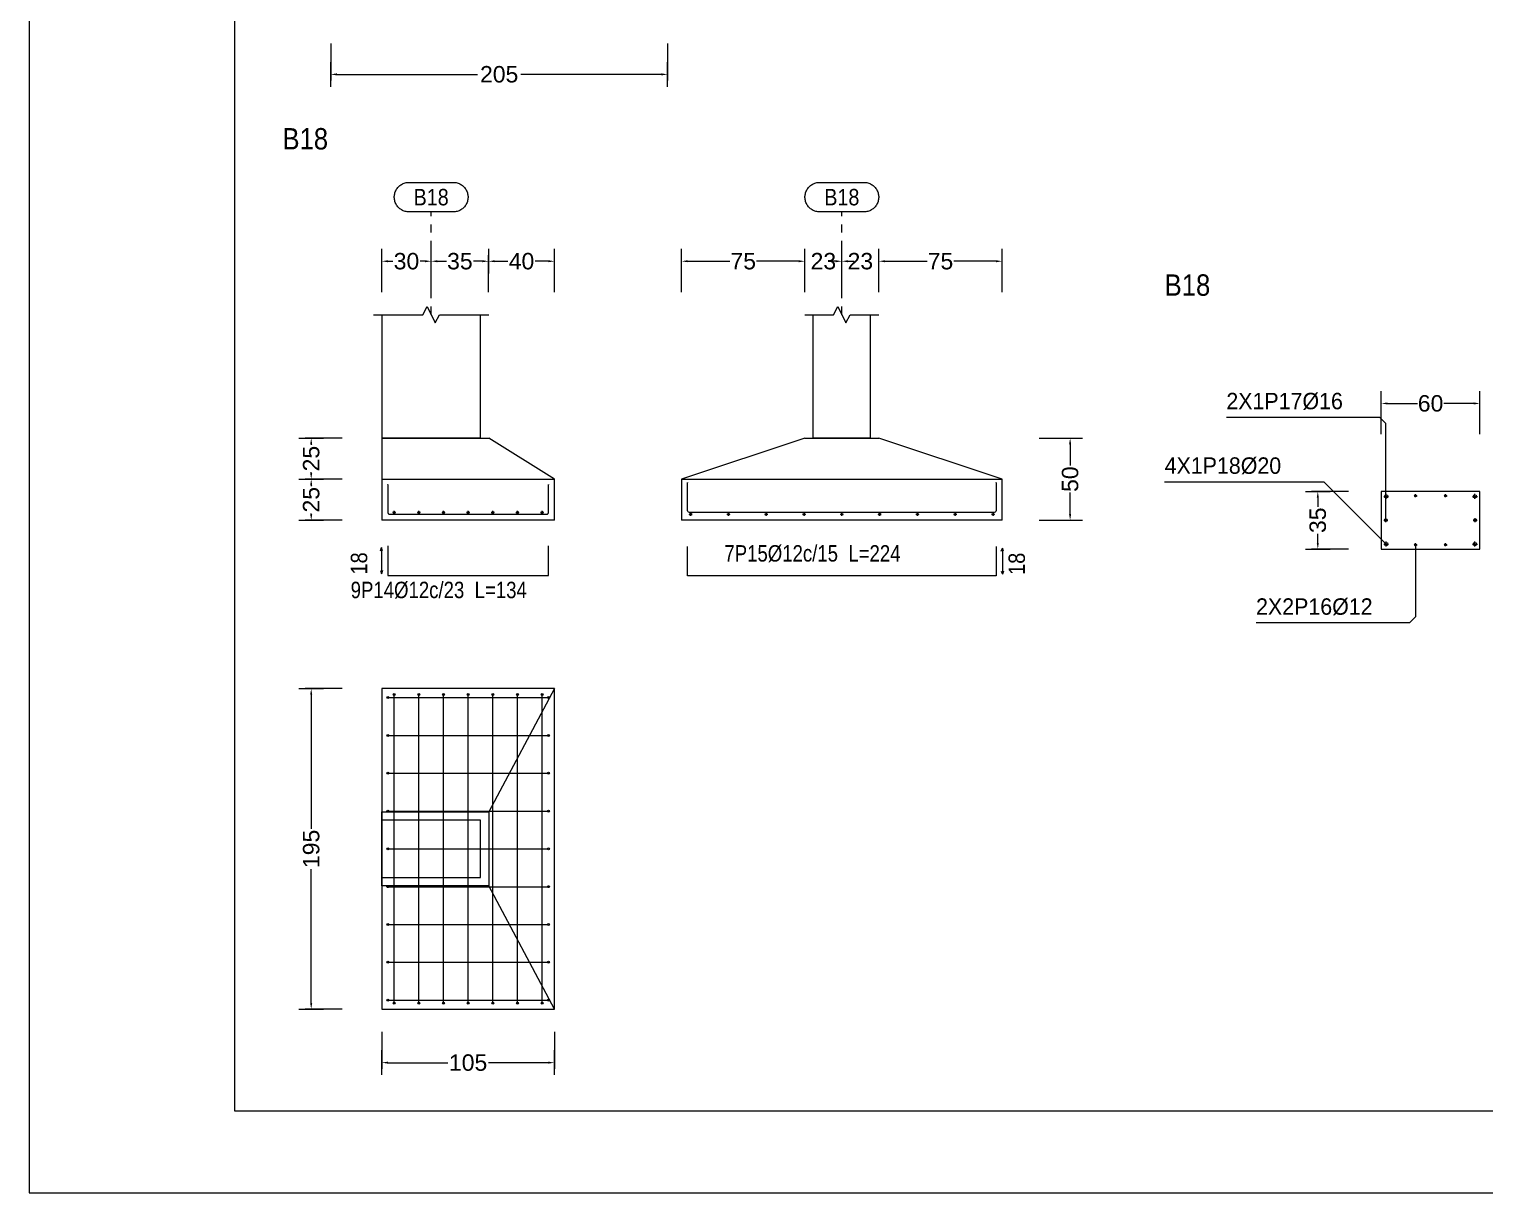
# Model space of a CAD drawing. Header units: millimetres. Extents: x 0 to 147, y 0 to 144.
# Drawn here: x 0 to 17.71, y 49.58 to 63.74 of the extents above; entities that cross this region are included whole.
import ezdxf
from ezdxf.enums import TextEntityAlignment as Align

# ---------------------------------------------------------------- set-up
doc = ezdxf.new("R2010")
doc.units = ezdxf.units.MM
doc.linetypes.add('CYPE_PUNTO', pattern=[0.075, 0, -0.075])
for name, color, linetype, lineweight in [('CIM_COTAS', 2, 'Continuous', 0), ('CIM_DIB_ARMADOS', 4, 'Continuous', 0), ('CIM_GEOMETRIA', 2, 'Continuous', 0), ('CIM_REFEREN', 2, 'Continuous', 0), ('CIM_TXT_ARMADOS', 3, 'Continuous', 0), ('RECUAD_LIMITES', 2, 'Continuous', 0), ('RECUAD_MARCO', 1, 'Continuous', 20)]:
    doc.layers.add(name, color=color, linetype=linetype, lineweight=lineweight)
doc.styles.add('CYPETXT_0.3_romans', font='arial.ttf', dxfattribs={"height": 0.2})
doc.styles.add('CYPETXT_romans', font='arial.ttf', dxfattribs={"height": 0.2})
doc.dimstyles.new('cype_arrow', dxfattribs={"dimtxt": 0.18, "dimasz": 0.075, "dimexe": 0.075, "dimexo": 0.075, "dimgap": 0, "dimtad": 0, "dimdec": 4, "dimzin": 0, "dimdsep": 46, "dimtxsty": 'CYPETXT_0.3_romans', "dimcen": 0.09, "dimadec": 0, "dimazin": 0, "dimtfac": 1, "dimtdec": 4, "dimtofl": 0, "dimtmove": 2, "dimatfit": 3, "dimfxl": 1, "dimtolj": 1, "dimtzin": 0, "dimarcsym": 0})

# ---------------------------------------------------------------- blocks, each defined once
blk = doc.blocks.new('*D124')
at = {"layer": 'CIM_COTAS', "color": 0, "lineweight": -2, "transparency": 16777216}
for p, q in [((3.67, 63.568), (3.67, 63.118)), ((7.77, 63.568), (7.77, 63.118)), ((3.745, 63.193), (5.458, 63.193)), ((7.695, 63.193), (5.982, 63.193))]:
    blk.add_line(p, q, dxfattribs=at)
at = {"layer": 'CIM_COTAS', "color": 0, "transparency": 16777216}
for points in [[(3.745, 63.205), (3.745, 63.18), (3.67, 63.193)], [(7.695, 63.205), (7.695, 63.18), (7.77, 63.193)]]:
    blk.add_solid(points, dxfattribs=at)
at = {"layer": 'Defpoints', "color": 0, "transparency": 16777216}
for p in [(3.67, 63.643), (7.77, 63.643), (7.77, 63.193)]:
    blk.add_point(p, dxfattribs=at)
at = {"layer": 'CIM_COTAS', "color": 0, "transparency": 16777216, "insert": (5.72, 63.193), "char_height": 0.2, "attachment_point": 5, "style": 'CYPETXT_0.3_romans'}
blk.add_mtext('\\A1;205', dxfattribs=at)
blk = doc.blocks.new('*D142')
at = {"layer": 'CIM_COTAS', "color": 0, "lineweight": -2, "transparency": 16777216}
for p, q in [((4.292, 60.544), (4.292, 60.994)), ((4.892, 60.544), (4.892, 60.994)), ((4.367, 60.919), (4.428, 60.919)), ((4.817, 60.919), (4.757, 60.919))]:
    blk.add_line(p, q, dxfattribs=at)
at = {"layer": 'CIM_COTAS', "color": 0, "transparency": 16777216}
for points in [[(4.367, 60.932), (4.367, 60.907), (4.292, 60.919)], [(4.817, 60.932), (4.817, 60.907), (4.892, 60.919)]]:
    blk.add_solid(points, dxfattribs=at)
at = {"layer": 'Defpoints', "color": 0, "transparency": 16777216}
for p in [(4.892, 60.919), (4.292, 60.469), (4.892, 60.469)]:
    blk.add_point(p, dxfattribs=at)
at = {"layer": 'CIM_COTAS', "color": 0, "transparency": 16777216, "insert": (4.592, 60.919), "char_height": 0.2, "attachment_point": 5, "style": 'CYPETXT_0.3_romans'}
blk.add_mtext('\\A1;30', dxfattribs=at)
blk = doc.blocks.new('*D143')
at = {"layer": 'CIM_COTAS', "color": 0, "lineweight": -2, "transparency": 16777216}
for p, q in [((4.892, 60.544), (4.892, 60.994)), ((5.592, 60.544), (5.592, 60.994)), ((4.967, 60.919), (5.078, 60.919)), ((5.517, 60.919), (5.407, 60.919))]:
    blk.add_line(p, q, dxfattribs=at)
at = {"layer": 'CIM_COTAS', "color": 0, "transparency": 16777216}
for points in [[(4.967, 60.932), (4.967, 60.907), (4.892, 60.919)], [(5.517, 60.932), (5.517, 60.907), (5.592, 60.919)]]:
    blk.add_solid(points, dxfattribs=at)
at = {"layer": 'Defpoints', "color": 0, "transparency": 16777216}
for p in [(5.592, 60.919), (4.892, 60.469), (5.592, 60.469)]:
    blk.add_point(p, dxfattribs=at)
at = {"layer": 'CIM_COTAS', "color": 0, "transparency": 16777216, "insert": (5.242, 60.919), "char_height": 0.2, "attachment_point": 5, "style": 'CYPETXT_0.3_romans'}
blk.add_mtext('\\A1;35', dxfattribs=at)
blk = doc.blocks.new('*D144')
at = {"layer": 'CIM_COTAS', "color": 0, "lineweight": -2, "transparency": 16777216}
for p, q in [((5.592, 60.544), (5.592, 60.994)), ((6.392, 60.544), (6.392, 60.994)), ((5.667, 60.919), (5.827, 60.919)), ((6.317, 60.919), (6.158, 60.919))]:
    blk.add_line(p, q, dxfattribs=at)
at = {"layer": 'CIM_COTAS', "color": 0, "transparency": 16777216}
for points in [[(5.667, 60.932), (5.667, 60.907), (5.592, 60.919)], [(6.317, 60.932), (6.317, 60.907), (6.392, 60.919)]]:
    blk.add_solid(points, dxfattribs=at)
at = {"layer": 'Defpoints', "color": 0, "transparency": 16777216}
for p in [(6.392, 60.919), (5.592, 60.469), (6.392, 60.469)]:
    blk.add_point(p, dxfattribs=at)
at = {"layer": 'CIM_COTAS', "color": 0, "transparency": 16777216, "insert": (5.992, 60.919), "char_height": 0.2, "attachment_point": 5, "style": 'CYPETXT_0.3_romans'}
blk.add_mtext('\\A1;40', dxfattribs=at)
blk = doc.blocks.new('*D145')
at = {"layer": 'CIM_COTAS', "color": 0, "lineweight": -2, "transparency": 16777216}
for p, q in [((3.808, 58.268), (3.358, 58.268)), ((3.433, 58.193), (3.433, 58.184)), ((3.808, 57.768), (3.358, 57.768)), ((3.433, 57.843), (3.433, 57.852))]:
    blk.add_line(p, q, dxfattribs=at)
at = {"layer": 'CIM_COTAS', "color": 0, "transparency": 16777216}
for points in [[(3.42, 58.193), (3.445, 58.193), (3.433, 58.268)], [(3.42, 57.843), (3.445, 57.843), (3.433, 57.768)]]:
    blk.add_solid(points, dxfattribs=at)
at = {"layer": 'Defpoints', "color": 0, "transparency": 16777216}
for p in [(3.433, 58.268), (3.883, 58.268), (3.883, 57.768)]:
    blk.add_point(p, dxfattribs=at)
at = {"layer": 'CIM_COTAS', "color": 0, "transparency": 16777216, "insert": (3.433, 58.018), "char_height": 0.2, "attachment_point": 5, "rotation": 90, "style": 'CYPETXT_0.3_romans'}
blk.add_mtext('\\A1;25', dxfattribs=at)
blk = doc.blocks.new('*D146')
at = {"layer": 'CIM_COTAS', "color": 0, "lineweight": -2, "transparency": 16777216}
for p, q in [((3.808, 58.768), (3.358, 58.768)), ((3.433, 58.693), (3.433, 58.684)), ((3.433, 58.343), (3.433, 58.352)), ((3.808, 58.268), (3.358, 58.268))]:
    blk.add_line(p, q, dxfattribs=at)
at = {"layer": 'CIM_COTAS', "color": 0, "transparency": 16777216}
for points in [[(3.42, 58.693), (3.445, 58.693), (3.433, 58.768)], [(3.42, 58.343), (3.445, 58.343), (3.433, 58.268)]]:
    blk.add_solid(points, dxfattribs=at)
at = {"layer": 'Defpoints', "color": 0, "transparency": 16777216}
for p in [(3.433, 58.768), (3.883, 58.768), (3.883, 58.268)]:
    blk.add_point(p, dxfattribs=at)
at = {"layer": 'CIM_COTAS', "color": 0, "transparency": 16777216, "insert": (3.433, 58.518), "char_height": 0.2, "attachment_point": 5, "rotation": 90, "style": 'CYPETXT_0.3_romans'}
blk.add_mtext('\\A1;25', dxfattribs=at)
blk = doc.blocks.new('*D147')
at = {"layer": 'CIM_COTAS', "color": 0, "lineweight": -2, "transparency": 16777216}
for p, q in [((7.94, 60.544), (7.94, 60.994)), ((9.44, 60.544), (9.44, 60.994)), ((8.015, 60.919), (8.527, 60.919)), ((9.365, 60.919), (8.853, 60.919))]:
    blk.add_line(p, q, dxfattribs=at)
at = {"layer": 'CIM_COTAS', "color": 0, "transparency": 16777216}
for points in [[(8.015, 60.932), (8.015, 60.907), (7.94, 60.919)], [(9.365, 60.932), (9.365, 60.907), (9.44, 60.919)]]:
    blk.add_solid(points, dxfattribs=at)
at = {"layer": 'Defpoints', "color": 0, "transparency": 16777216}
for p in [(9.44, 60.919), (7.94, 60.469), (9.44, 60.469)]:
    blk.add_point(p, dxfattribs=at)
at = {"layer": 'CIM_COTAS', "color": 0, "transparency": 16777216, "insert": (8.69, 60.919), "char_height": 0.2, "attachment_point": 5, "style": 'CYPETXT_0.3_romans'}
blk.add_mtext('\\A1;75', dxfattribs=at)
blk = doc.blocks.new('*D148')
at = {"layer": 'CIM_COTAS', "color": 0, "lineweight": -2, "transparency": 16777216}
for p, q in [((9.439962, 60.54433), (9.439962, 60.99433)), ((9.889962, 60.54433), (9.889962, 60.99433)), ((9.364962, 60.91933), (9.289962, 60.91933)), ((9.964962, 60.91933), (10.039962, 60.91933))]:
    blk.add_line(p, q, dxfattribs=at)
at = {"layer": 'CIM_COTAS', "color": 0, "transparency": 16777216}
for points in [[(9.364962, 60.93183), (9.364962, 60.90683), (9.439962, 60.91933)], [(9.964962, 60.93183), (9.964962, 60.90683), (9.889962, 60.91933)]]:
    blk.add_solid(points, dxfattribs=at)
at = {"layer": 'Defpoints', "color": 0, "transparency": 16777216}
for p in [(9.889962, 60.91933), (9.439962, 60.46933), (9.889962, 60.46933)]:
    blk.add_point(p, dxfattribs=at)
at = {"layer": 'CIM_COTAS', "color": 0, "transparency": 16777216, "insert": (9.664962, 60.91933), "char_height": 0.2, "attachment_point": 5, "style": 'CYPETXT_0.3_romans'}
blk.add_mtext('\\A1;23', dxfattribs=at)
blk = doc.blocks.new('*D149')
at = {"layer": 'CIM_COTAS', "color": 0, "lineweight": -2, "transparency": 16777216}
for p, q in [((9.889962, 60.54433), (9.889962, 60.99433)), ((10.339962, 60.54433), (10.339962, 60.99433)), ((9.814962, 60.91933), (9.739962, 60.91933)), ((10.414962, 60.91933), (10.489962, 60.91933))]:
    blk.add_line(p, q, dxfattribs=at)
at = {"layer": 'CIM_COTAS', "color": 0, "transparency": 16777216}
for points in [[(9.814962, 60.93183), (9.814962, 60.90683), (9.889962, 60.91933)], [(10.414962, 60.93183), (10.414962, 60.90683), (10.339962, 60.91933)]]:
    blk.add_solid(points, dxfattribs=at)
at = {"layer": 'Defpoints', "color": 0, "transparency": 16777216}
for p in [(10.339962, 60.91933), (9.889962, 60.46933), (10.339962, 60.46933)]:
    blk.add_point(p, dxfattribs=at)
at = {"layer": 'CIM_COTAS', "color": 0, "transparency": 16777216, "insert": (10.114962, 60.91933), "char_height": 0.2, "attachment_point": 5, "style": 'CYPETXT_0.3_romans'}
blk.add_mtext('\\A1;23', dxfattribs=at)
blk = doc.blocks.new('*D150')
at = {"layer": 'CIM_COTAS', "color": 0, "lineweight": -2, "transparency": 16777216}
for p, q in [((10.34, 60.544), (10.34, 60.994)), ((11.84, 60.544), (11.84, 60.994)), ((10.415, 60.919), (10.927, 60.919)), ((11.765, 60.919), (11.253, 60.919))]:
    blk.add_line(p, q, dxfattribs=at)
at = {"layer": 'CIM_COTAS', "color": 0, "transparency": 16777216}
for points in [[(10.415, 60.932), (10.415, 60.907), (10.34, 60.919)], [(11.765, 60.932), (11.765, 60.907), (11.84, 60.919)]]:
    blk.add_solid(points, dxfattribs=at)
at = {"layer": 'Defpoints', "color": 0, "transparency": 16777216}
for p in [(11.84, 60.919), (10.34, 60.469), (11.84, 60.469)]:
    blk.add_point(p, dxfattribs=at)
at = {"layer": 'CIM_COTAS', "color": 0, "transparency": 16777216, "insert": (11.09, 60.919), "char_height": 0.2, "attachment_point": 5, "style": 'CYPETXT_0.3_romans'}
blk.add_mtext('\\A1;75', dxfattribs=at)
blk = doc.blocks.new('*D151')
at = {"layer": 'CIM_COTAS', "color": 0, "lineweight": -2, "transparency": 16777216}
for p, q in [((12.293, 58.768), (12.743, 58.768)), ((12.668, 58.693), (12.668, 58.433)), ((12.668, 57.843), (12.668, 58.104)), ((12.293, 57.768), (12.743, 57.768))]:
    blk.add_line(p, q, dxfattribs=at)
at = {"layer": 'CIM_COTAS', "color": 0, "transparency": 16777216}
for points in [[(12.655, 58.693), (12.68, 58.693), (12.668, 58.768)], [(12.655, 57.843), (12.68, 57.843), (12.668, 57.768)]]:
    blk.add_solid(points, dxfattribs=at)
at = {"layer": 'Defpoints', "color": 0, "transparency": 16777216}
for p in [(12.218, 58.768), (12.668, 58.768), (12.218, 57.768)]:
    blk.add_point(p, dxfattribs=at)
at = {"layer": 'CIM_COTAS', "color": 0, "transparency": 16777216, "insert": (12.668, 58.268), "char_height": 0.2, "attachment_point": 5, "rotation": 90, "style": 'CYPETXT_0.3_romans'}
blk.add_mtext('\\A1;50', dxfattribs=at)
blk = doc.blocks.new('*D152')
at = {"layer": 'CIM_COTAS', "color": 0, "lineweight": -2, "transparency": 16777216}
for p, q in [((4.292, 51.544), (4.292, 51.094)), ((6.392, 51.544), (6.392, 51.094)), ((4.367, 51.169), (5.096, 51.169)), ((6.317, 51.169), (5.589, 51.169))]:
    blk.add_line(p, q, dxfattribs=at)
at = {"layer": 'CIM_COTAS', "color": 0, "transparency": 16777216}
for points in [[(4.367, 51.182), (4.367, 51.157), (4.292, 51.169)], [(6.317, 51.182), (6.317, 51.157), (6.392, 51.169)]]:
    blk.add_solid(points, dxfattribs=at)
at = {"layer": 'Defpoints', "color": 0, "transparency": 16777216}
for p in [(4.292, 51.619), (6.392, 51.619), (6.392, 51.169)]:
    blk.add_point(p, dxfattribs=at)
at = {"layer": 'CIM_COTAS', "color": 0, "transparency": 16777216, "insert": (5.342, 51.169), "char_height": 0.2, "attachment_point": 5, "style": 'CYPETXT_0.3_romans'}
blk.add_mtext('\\A1;105', dxfattribs=at)
blk = doc.blocks.new('*D153')
at = {"layer": 'CIM_COTAS', "color": 0, "lineweight": -2, "transparency": 16777216}
for p, q in [((3.808, 55.72), (3.358, 55.72)), ((3.433, 55.645), (3.433, 54.016)), ((3.433, 51.895), (3.433, 53.524)), ((3.808, 51.82), (3.358, 51.82))]:
    blk.add_line(p, q, dxfattribs=at)
at = {"layer": 'CIM_COTAS', "color": 0, "transparency": 16777216}
for points in [[(3.42, 55.645), (3.445, 55.645), (3.433, 55.72)], [(3.42, 51.895), (3.445, 51.895), (3.433, 51.82)]]:
    blk.add_solid(points, dxfattribs=at)
at = {"layer": 'Defpoints', "color": 0, "transparency": 16777216}
for p in [(3.433, 55.72), (3.883, 55.72), (3.883, 51.82)]:
    blk.add_point(p, dxfattribs=at)
at = {"layer": 'CIM_COTAS', "color": 0, "transparency": 16777216, "insert": (3.433, 53.77), "char_height": 0.2, "attachment_point": 5, "rotation": 90, "style": 'CYPETXT_0.3_romans'}
blk.add_mtext('\\A1;195', dxfattribs=at)
blk = doc.blocks.new('*D154')
at = {"layer": 'CIM_COTAS', "color": 0, "lineweight": -2, "transparency": 16777216}
for p, q in [((16.454, 58.814), (16.454, 59.264)), ((16.529, 59.189), (16.894, 59.189)), ((17.579, 59.189), (17.214, 59.189)), ((17.654, 58.814), (17.654, 59.264))]:
    blk.add_line(p, q, dxfattribs=at)
at = {"layer": 'CIM_COTAS', "color": 0, "transparency": 16777216}
for points in [[(16.529, 59.202), (16.529, 59.177), (16.454, 59.189)], [(17.579, 59.202), (17.579, 59.177), (17.654, 59.189)]]:
    blk.add_solid(points, dxfattribs=at)
at = {"layer": 'Defpoints', "color": 0, "transparency": 16777216}
for p in [(17.654, 59.189), (16.454, 58.739), (17.654, 58.739)]:
    blk.add_point(p, dxfattribs=at)
at = {"layer": 'CIM_COTAS', "color": 0, "transparency": 16777216, "insert": (17.054, 59.189), "char_height": 0.2, "attachment_point": 5, "style": 'CYPETXT_0.3_romans'}
blk.add_mtext('\\A1;60', dxfattribs=at)
blk = doc.blocks.new('*D155')
at = {"layer": 'CIM_COTAS', "color": 0, "lineweight": -2, "transparency": 16777216}
for p, q in [((16.057, 58.118), (15.607, 58.118)), ((15.682, 58.043), (15.682, 57.933)), ((15.682, 57.493), (15.682, 57.604)), ((16.057, 57.418), (15.607, 57.418))]:
    blk.add_line(p, q, dxfattribs=at)
at = {"layer": 'CIM_COTAS', "color": 0, "transparency": 16777216}
for points in [[(15.669, 58.043), (15.694, 58.043), (15.682, 58.118)], [(15.669, 57.493), (15.694, 57.493), (15.682, 57.418)]]:
    blk.add_solid(points, dxfattribs=at)
at = {"layer": 'Defpoints', "color": 0, "transparency": 16777216}
for p in [(15.682, 58.118), (16.132, 58.118), (16.132, 57.418)]:
    blk.add_point(p, dxfattribs=at)
at = {"layer": 'CIM_COTAS', "color": 0, "transparency": 16777216, "insert": (15.682, 57.768), "char_height": 0.2, "attachment_point": 5, "rotation": 90, "style": 'CYPETXT_0.3_romans'}
blk.add_mtext('\\A1;35', dxfattribs=at)

msp = doc.modelspace()

# ---------------------------------------------------------------- hatches: boundary and pattern name
at = {"layer": 'CIM_DIB_ARMADOS'}
h = msp.add_hatch(color=256, dxfattribs=at)
edge = h.paths.add_edge_path(flags=0)
edge.add_arc((4.36446, 58.20033), 0.0016, 0, 360)
h = msp.add_hatch(color=256, dxfattribs=at)
edge = h.paths.add_edge_path(flags=0)
edge.add_arc((6.32046, 58.20033), 0.0016, 0, 360)
h = msp.add_hatch(color=256, dxfattribs=at)
edge = h.paths.add_edge_path(flags=0)
edge.add_arc((8.01196, 58.22433), 0.0016, 0, 360)
h = msp.add_hatch(color=256, dxfattribs=at)
edge = h.paths.add_edge_path(flags=0)
edge.add_arc((11.76796, 58.22433), 0.0016, 0, 360)
h = msp.add_hatch(color=256, dxfattribs=at)
edge = h.paths.add_edge_path(flags=0)
edge.add_arc((4.44246, 55.64833), 0.0016, 0, 360)
h = msp.add_hatch(color=256, dxfattribs=at)
edge = h.paths.add_edge_path(flags=0)
edge.add_arc((4.74246, 55.64833), 0.0016, 0, 360)
h = msp.add_hatch(color=256, dxfattribs=at)
edge = h.paths.add_edge_path(flags=0)
edge.add_arc((5.04246, 55.64833), 0.0016, 0, 360)
h = msp.add_hatch(color=256, dxfattribs=at)
edge = h.paths.add_edge_path(flags=0)
edge.add_arc((5.34246, 55.64833), 0.0016, 0, 360)
h = msp.add_hatch(color=256, dxfattribs=at)
edge = h.paths.add_edge_path(flags=0)
edge.add_arc((5.64246, 55.64833), 0.0016, 0, 360)
h = msp.add_hatch(color=256, dxfattribs=at)
edge = h.paths.add_edge_path(flags=0)
edge.add_arc((5.94246, 55.64833), 0.0016, 0, 360)
h = msp.add_hatch(color=256, dxfattribs=at)
edge = h.paths.add_edge_path(flags=0)
edge.add_arc((6.24246, 55.64833), 0.0016, 0, 360)
h = msp.add_hatch(color=256, dxfattribs=at)
edge = h.paths.add_edge_path(flags=0)
edge.add_arc((4.36446, 55.61033), 0.0016, 0, 360)
h = msp.add_hatch(color=256, dxfattribs=at)
edge = h.paths.add_edge_path(flags=0)
edge.add_arc((6.32046, 55.61033), 0.0016, 0, 360)
h = msp.add_hatch(color=256, dxfattribs=at)
edge = h.paths.add_edge_path(flags=0)
edge.add_arc((4.36446, 55.15033), 0.0016, 0, 360)
h = msp.add_hatch(color=256, dxfattribs=at)
edge = h.paths.add_edge_path(flags=0)
edge.add_arc((6.32046, 55.15033), 0.0016, 0, 360)
h = msp.add_hatch(color=256, dxfattribs=at)
edge = h.paths.add_edge_path(flags=0)
edge.add_arc((4.36446, 54.69033), 0.0016, 0, 360)
h = msp.add_hatch(color=256, dxfattribs=at)
edge = h.paths.add_edge_path(flags=0)
edge.add_arc((6.32046, 54.69033), 0.0016, 0, 360)
h = msp.add_hatch(color=256, dxfattribs=at)
edge = h.paths.add_edge_path(flags=0)
edge.add_arc((4.36446, 54.23033), 0.0016, 0, 360)
h = msp.add_hatch(color=256, dxfattribs=at)
edge = h.paths.add_edge_path(flags=0)
edge.add_arc((6.32046, 54.23033), 0.0016, 0, 360)
h = msp.add_hatch(color=256, dxfattribs=at)
edge = h.paths.add_edge_path(flags=0)
edge.add_arc((4.36446, 53.77033), 0.0016, 0, 360)
h = msp.add_hatch(color=256, dxfattribs=at)
edge = h.paths.add_edge_path(flags=0)
edge.add_arc((6.32046, 53.77033), 0.0016, 0, 360)
h = msp.add_hatch(color=256, dxfattribs=at)
edge = h.paths.add_edge_path(flags=0)
edge.add_arc((4.36446, 53.31033), 0.0016, 0, 360)
h = msp.add_hatch(color=256, dxfattribs=at)
edge = h.paths.add_edge_path(flags=0)
edge.add_arc((6.32046, 53.31033), 0.0016, 0, 360)
h = msp.add_hatch(color=256, dxfattribs=at)
edge = h.paths.add_edge_path(flags=0)
edge.add_arc((4.36446, 52.85033), 0.0016, 0, 360)
h = msp.add_hatch(color=256, dxfattribs=at)
edge = h.paths.add_edge_path(flags=0)
edge.add_arc((6.32046, 52.85033), 0.0016, 0, 360)
h = msp.add_hatch(color=256, dxfattribs=at)
edge = h.paths.add_edge_path(flags=0)
edge.add_arc((4.36446, 52.39033), 0.0016, 0, 360)
h = msp.add_hatch(color=256, dxfattribs=at)
edge = h.paths.add_edge_path(flags=0)
edge.add_arc((6.32046, 52.39033), 0.0016, 0, 360)
h = msp.add_hatch(color=256, dxfattribs=at)
edge = h.paths.add_edge_path(flags=0)
edge.add_arc((4.36446, 51.93033), 0.0016, 0, 360)
h = msp.add_hatch(color=256, dxfattribs=at)
edge = h.paths.add_edge_path(flags=0)
edge.add_arc((6.32046, 51.93033), 0.0016, 0, 360)
h = msp.add_hatch(color=256, dxfattribs=at)
edge = h.paths.add_edge_path(flags=0)
edge.add_arc((4.44246, 51.89233), 0.0016, 0, 360)
h = msp.add_hatch(color=256, dxfattribs=at)
edge = h.paths.add_edge_path(flags=0)
edge.add_arc((4.74246, 51.89233), 0.0016, 0, 360)
h = msp.add_hatch(color=256, dxfattribs=at)
edge = h.paths.add_edge_path(flags=0)
edge.add_arc((5.04246, 51.89233), 0.0016, 0, 360)
h = msp.add_hatch(color=256, dxfattribs=at)
edge = h.paths.add_edge_path(flags=0)
edge.add_arc((5.34246, 51.89233), 0.0016, 0, 360)
h = msp.add_hatch(color=256, dxfattribs=at)
edge = h.paths.add_edge_path(flags=0)
edge.add_arc((5.64246, 51.89233), 0.0016, 0, 360)
h = msp.add_hatch(color=256, dxfattribs=at)
edge = h.paths.add_edge_path(flags=0)
edge.add_arc((5.94246, 51.89233), 0.0016, 0, 360)
h = msp.add_hatch(color=256, dxfattribs=at)
edge = h.paths.add_edge_path(flags=0)
edge.add_arc((6.24246, 51.89233), 0.0016, 0, 360)

# ---------------------------------------------------------------- linework, layer by layer
at = {"layer": 'CIM_COTAS'}
for p, q in [((3.67, 63.04289), (3.67, 63.34289)), ((7.77, 63.04289), (7.77, 63.34289)), ((4.29246, 60.76933), (4.29246, 61.06933)), ((4.89246, 60.76933), (4.89246, 61.06933)), ((4.89246, 60.76933), (4.89246, 61.06933)), ((5.59246, 60.76933), (5.59246, 61.06933)), ((5.59246, 60.76933), (5.59246, 61.06933)), ((6.39246, 60.76933), (6.39246, 61.06933)), ((7.93996, 60.76933), (7.93996, 61.06933)), ((9.43996, 60.76933), (9.43996, 61.06933)), ((9.43996, 60.76933), (9.43996, 61.06933)), ((9.88996, 60.76933), (9.88996, 61.06933)), ((9.88996, 60.76933), (9.88996, 61.06933)), ((10.33996, 60.76933), (10.33996, 61.06933)), ((10.33996, 60.76933), (10.33996, 61.06933)), ((11.83996, 60.76933), (11.83996, 61.06933)), ((16.45394, 59.03908), (16.45394, 59.33908)), ((17.65394, 59.03908), (17.65394, 59.33908)), ((3.28296, 58.76833), (3.58296, 58.76833)), ((12.51796, 58.76833), (12.81796, 58.76833)), ((3.28296, 58.26833), (3.58296, 58.26833)), ((3.28296, 58.26833), (3.58296, 58.26833)), ((15.53171, 58.11833), (15.83171, 58.11833)), ((3.28296, 57.76833), (3.58296, 57.76833)), ((12.51796, 57.76833), (12.81796, 57.76833)), ((15.53171, 57.41833), (15.83171, 57.41833)), ((3.28296, 55.72033), (3.58296, 55.72033)), ((3.28296, 51.82033), (3.58296, 51.82033)), ((4.29246, 51.01933), (4.29246, 51.31933)), ((6.39246, 51.01933), (6.39246, 51.31933))]:
    msp.add_line(p, q, dxfattribs=at)
at = {"layer": 'CIM_COTAS', "linetype": 'CYPE_PUNTO'}
for p, q in [((4.89246, 60.26833), (4.89246, 61.51933)), ((9.88996, 60.26833), (9.88996, 61.51933))]:
    msp.add_line(p, q, dxfattribs=at)
at = {"layer": 'CIM_COTAS'}
for points in [[(5.16096, 61.87933), (5.17298, 61.87893), (5.18495, 61.87772), (5.19682, 61.87572), (5.20852, 61.87293), (5.22001, 61.86937), (5.23123, 61.86505), (5.24214, 61.85998), (5.25269, 61.8542), (5.26283, 61.84773), (5.27252, 61.84059), (5.2817, 61.83283), (5.29035, 61.82446), (5.29842, 61.81554), (5.30587, 61.8061), (5.31268, 61.79618), (5.31881, 61.78583), (5.32424, 61.7751), (5.32893, 61.76402), (5.33288, 61.75266), (5.33606, 61.74106), (5.33845, 61.72927), (5.34006, 61.71735), (5.34086, 61.70534), (5.34086, 61.69332), (5.34006, 61.68131), (5.33845, 61.66939), (5.33606, 61.6576), (5.33288, 61.646), (5.32893, 61.63464), (5.32424, 61.62356), (5.31881, 61.61283), (5.31268, 61.60248), (5.30587, 61.59256), (5.29842, 61.58312), (5.29035, 61.5742), (5.2817, 61.56583), (5.27252, 61.55807), (5.26283, 61.55093), (5.25269, 61.54446), (5.24214, 61.53868), (5.23123, 61.53361), (5.22001, 61.52929), (5.20852, 61.52573), (5.19682, 61.52294), (5.18495, 61.52094), (5.17298, 61.51973), (5.16096, 61.51933), (4.62396, 61.51933), (4.61194, 61.51973), (4.59997, 61.52094), (4.58811, 61.52294), (4.57641, 61.52573), (4.56492, 61.52929), (4.55369, 61.53361), (4.54278, 61.53868), (4.53223, 61.54446), (4.52209, 61.55093), (4.51241, 61.55807), (4.50322, 61.56583), (4.49457, 61.5742), (4.4865, 61.58312), (4.47905, 61.59256), (4.47224, 61.60248), (4.46611, 61.61283), (4.46069, 61.62356), (4.45599, 61.63464), (4.45204, 61.646), (4.44887, 61.6576), (4.44647, 61.66939), (4.44487, 61.68131), (4.44406, 61.69332), (4.44406, 61.70534), (4.44487, 61.71735), (4.44647, 61.72927), (4.44887, 61.74106), (4.45204, 61.75266), (4.45599, 61.76402), (4.46069, 61.7751), (4.46611, 61.78583), (4.47224, 61.79618), (4.47905, 61.8061), (4.4865, 61.81554), (4.49457, 61.82446), (4.50322, 61.83283), (4.51241, 61.84059), (4.52209, 61.84773), (4.53223, 61.8542), (4.54278, 61.85998), (4.55369, 61.86505), (4.56492, 61.86937), (4.57641, 61.87293), (4.58811, 61.87572), (4.59997, 61.87772), (4.61194, 61.87893), (4.62396, 61.87933), (5.16096, 61.87933)], [(10.15846, 61.87933), (10.17048, 61.87893), (10.18245, 61.87772), (10.19432, 61.87572), (10.20602, 61.87293), (10.21751, 61.86937), (10.22873, 61.86505), (10.23964, 61.85998), (10.25019, 61.8542), (10.26033, 61.84773), (10.27002, 61.84059), (10.2792, 61.83283), (10.28785, 61.82446), (10.29592, 61.81554), (10.30337, 61.8061), (10.31018, 61.79618), (10.31631, 61.78583), (10.32174, 61.7751), (10.32643, 61.76402), (10.33038, 61.75266), (10.33356, 61.74106), (10.33595, 61.72927), (10.33756, 61.71735), (10.33836, 61.70534), (10.33836, 61.69332), (10.33756, 61.68131), (10.33595, 61.66939), (10.33356, 61.6576), (10.33038, 61.646), (10.32643, 61.63464), (10.32174, 61.62356), (10.31631, 61.61283), (10.31018, 61.60248), (10.30337, 61.59256), (10.29592, 61.58312), (10.28785, 61.5742), (10.2792, 61.56583), (10.27002, 61.55807), (10.26033, 61.55093), (10.25019, 61.54446), (10.23964, 61.53868), (10.22873, 61.53361), (10.21751, 61.52929), (10.20602, 61.52573), (10.19432, 61.52294), (10.18245, 61.52094), (10.17048, 61.51973), (10.15846, 61.51933), (9.62146, 61.51933), (9.60944, 61.51973), (9.59747, 61.52094), (9.58561, 61.52294), (9.57391, 61.52573), (9.56242, 61.52929), (9.55119, 61.53361), (9.54028, 61.53868), (9.52973, 61.54446), (9.51959, 61.55093), (9.50991, 61.55807), (9.50072, 61.56583), (9.49207, 61.5742), (9.484, 61.58312), (9.47655, 61.59256), (9.46974, 61.60248), (9.46361, 61.61283), (9.45819, 61.62356), (9.45349, 61.63464), (9.44954, 61.646), (9.44637, 61.6576), (9.44397, 61.66939), (9.44237, 61.68131), (9.44156, 61.69332), (9.44156, 61.70534), (9.44237, 61.71735), (9.44397, 61.72927), (9.44637, 61.74106), (9.44954, 61.75266), (9.45349, 61.76402), (9.45819, 61.7751), (9.46361, 61.78583), (9.46974, 61.79618), (9.47655, 61.8061), (9.484, 61.81554), (9.49207, 61.82446), (9.50072, 61.83283), (9.50991, 61.84059), (9.51959, 61.84773), (9.52973, 61.8542), (9.54028, 61.85998), (9.55119, 61.86505), (9.56242, 61.86937), (9.57391, 61.87293), (9.58561, 61.87572), (9.59747, 61.87772), (9.60944, 61.87893), (9.62146, 61.87933), (10.15846, 61.87933)]]:
    msp.add_lwpolyline(points, close=True, dxfattribs=at)
at = {"layer": 'CIM_DIB_ARMADOS'}
for p, q in [((16.48394, 58.05833), (16.54394, 58.05833)), ((16.48394, 58.05833), (16.54394, 58.05833)), ((16.51394, 58.02833), (16.51394, 58.08833)), ((16.51394, 58.02833), (16.51394, 58.08833)), ((16.85327, 58.06633), (16.88927, 58.06633)), ((16.85327, 58.06633), (16.88927, 58.06633)), ((16.87127, 58.04833), (16.87127, 58.08433)), ((16.87127, 58.04833), (16.87127, 58.08433)), ((17.2186, 58.06633), (17.2546, 58.06633)), ((17.2186, 58.06633), (17.2546, 58.06633)), ((17.2366, 58.04833), (17.2366, 58.08433)), ((17.2366, 58.04833), (17.2366, 58.08433)), ((17.56394, 58.05833), (17.62394, 58.05833)), ((17.56394, 58.05833), (17.62394, 58.05833)), ((17.59394, 58.02833), (17.59394, 58.08833)), ((17.59394, 58.02833), (17.59394, 58.08833)), ((4.42446, 57.86433), (4.46046, 57.86433)), ((4.44246, 57.84633), (4.44246, 57.88233)), ((4.72446, 57.86433), (4.76046, 57.86433)), ((4.74246, 57.84633), (4.74246, 57.88233)), ((5.02446, 57.86433), (5.06046, 57.86433)), ((5.04246, 57.84633), (5.04246, 57.88233)), ((5.32446, 57.86433), (5.36046, 57.86433)), ((5.34246, 57.84633), (5.34246, 57.88233)), ((5.62446, 57.86433), (5.66046, 57.86433)), ((5.64246, 57.84633), (5.64246, 57.88233)), ((5.92446, 57.86433), (5.96046, 57.86433)), ((5.94246, 57.84633), (5.94246, 57.88233)), ((6.22446, 57.86433), (6.26046, 57.86433)), ((6.24246, 57.84633), (6.24246, 57.88233)), ((8.03196, 57.84033), (8.06796, 57.84033)), ((8.04996, 57.82233), (8.04996, 57.85833)), ((8.49196, 57.84033), (8.52796, 57.84033)), ((8.50996, 57.82233), (8.50996, 57.85833)), ((8.95196, 57.84033), (8.98796, 57.84033)), ((8.96996, 57.82233), (8.96996, 57.85833)), ((9.41196, 57.84033), (9.44796, 57.84033)), ((9.42996, 57.82233), (9.42996, 57.85833)), ((9.87196, 57.84033), (9.90796, 57.84033)), ((9.88996, 57.82233), (9.88996, 57.85833)), ((10.33196, 57.84033), (10.36796, 57.84033)), ((10.34996, 57.82233), (10.34996, 57.85833)), ((10.79196, 57.84033), (10.82796, 57.84033)), ((10.80996, 57.82233), (10.80996, 57.85833)), ((11.25196, 57.84033), (11.28796, 57.84033)), ((11.26996, 57.82233), (11.26996, 57.85833)), ((11.71196, 57.84033), (11.74796, 57.84033)), ((11.72996, 57.82233), (11.72996, 57.85833)), ((16.48594, 57.76833), (16.53394, 57.76833)), ((16.48594, 57.76833), (16.53394, 57.76833)), ((16.50994, 57.74433), (16.50994, 57.79233)), ((16.50994, 57.74433), (16.50994, 57.79233)), ((17.57394, 57.76833), (17.62194, 57.76833)), ((17.57394, 57.76833), (17.62194, 57.76833)), ((17.59794, 57.74433), (17.59794, 57.79233)), ((17.59794, 57.74433), (17.59794, 57.79233)), ((16.48394, 57.47833), (16.54394, 57.47833)), ((16.48394, 57.47833), (16.54394, 57.47833)), ((16.51394, 57.44833), (16.51394, 57.50833)), ((16.51394, 57.44833), (16.51394, 57.50833)), ((16.85327, 57.47033), (16.88927, 57.47033)), ((16.85327, 57.47033), (16.88927, 57.47033)), ((16.87127, 57.45233), (16.87127, 57.48833)), ((16.87127, 57.45233), (16.87127, 57.48833)), ((17.2186, 57.47033), (17.2546, 57.47033)), ((17.2186, 57.47033), (17.2546, 57.47033)), ((17.2366, 57.45233), (17.2366, 57.48833)), ((17.2366, 57.45233), (17.2366, 57.48833)), ((17.56394, 57.47833), (17.62394, 57.47833)), ((17.56394, 57.47833), (17.62394, 57.47833)), ((17.59394, 57.44833), (17.59394, 57.50833)), ((17.59394, 57.44833), (17.59394, 57.50833))]:
    msp.add_line(p, q, dxfattribs=at)
for points in [[(4.36446, 58.20033), (4.36446, 57.86433), (4.36768, 57.85233), (4.37646, 57.84355), (4.38846, 57.84033), (6.29646, 57.84033), (6.30846, 57.84355), (6.31725, 57.85233), (6.32046, 57.86433), (6.32046, 58.20033)], [(11.76796, 58.22433), (11.76796, 57.88833), (11.76475, 57.87633), (11.75596, 57.86755), (11.74396, 57.86433), (8.03596, 57.86433), (8.02396, 57.86755), (8.01518, 57.87633), (8.01196, 57.88833), (8.01196, 58.22433)], [(4.36446, 57.45533), (4.36446, 57.09533), (6.32046, 57.09533), (6.32046, 57.45533)], [(11.76796, 57.45033), (11.76796, 57.09033), (8.01196, 57.09033), (8.01196, 57.45033)], [(4.44246, 51.89233), (4.44246, 51.89555), (4.44246, 51.90433), (4.44246, 51.91633), (4.44246, 55.62433), (4.44246, 55.63633), (4.44246, 55.64511), (4.44246, 55.64833)], [(4.74246, 51.89233), (4.74246, 51.89555), (4.74246, 51.90433), (4.74246, 51.91633), (4.74246, 55.62433), (4.74246, 55.63633), (4.74246, 55.64511), (4.74246, 55.64833)], [(5.04246, 51.89233), (5.04246, 51.89555), (5.04246, 51.90433), (5.04246, 51.91633), (5.04246, 55.62433), (5.04246, 55.63633), (5.04246, 55.64511), (5.04246, 55.64833)], [(5.34246, 51.89233), (5.34246, 51.89555), (5.34246, 51.90433), (5.34246, 51.91633), (5.34246, 55.62433), (5.34246, 55.63633), (5.34246, 55.64511), (5.34246, 55.64833)], [(5.64246, 51.89233), (5.64246, 51.89555), (5.64246, 51.90433), (5.64246, 51.91633), (5.64246, 55.62433), (5.64246, 55.63633), (5.64246, 55.64511), (5.64246, 55.64833)], [(5.94246, 51.89233), (5.94246, 51.89555), (5.94246, 51.90433), (5.94246, 51.91633), (5.94246, 55.62433), (5.94246, 55.63633), (5.94246, 55.64511), (5.94246, 55.64833)], [(6.24246, 51.89233), (6.24246, 51.89555), (6.24246, 51.90433), (6.24246, 51.91633), (6.24246, 55.62433), (6.24246, 55.63633), (6.24246, 55.64511), (6.24246, 55.64833)], [(4.36446, 55.61033), (4.36768, 55.61033), (4.37646, 55.61033), (4.38846, 55.61033), (6.29646, 55.61033), (6.30846, 55.61033), (6.31725, 55.61033), (6.32046, 55.61033)], [(4.36446, 55.15033), (4.36768, 55.15033), (4.37646, 55.15033), (4.38846, 55.15033), (6.29646, 55.15033), (6.30846, 55.15033), (6.31725, 55.15033), (6.32046, 55.15033)], [(4.36446, 54.69033), (4.36768, 54.69033), (4.37646, 54.69033), (4.38846, 54.69033), (6.29646, 54.69033), (6.30846, 54.69033), (6.31725, 54.69033), (6.32046, 54.69033)], [(4.36446, 54.23033), (4.36768, 54.23033), (4.37646, 54.23033), (4.38846, 54.23033), (6.29646, 54.23033), (6.30846, 54.23033), (6.31725, 54.23033), (6.32046, 54.23033)], [(4.36446, 53.77033), (4.36768, 53.77033), (4.37646, 53.77033), (4.38846, 53.77033), (6.29646, 53.77033), (6.30846, 53.77033), (6.31725, 53.77033), (6.32046, 53.77033)], [(4.36446, 53.31033), (4.36768, 53.31033), (4.37646, 53.31033), (4.38846, 53.31033), (6.29646, 53.31033), (6.30846, 53.31033), (6.31725, 53.31033), (6.32046, 53.31033)], [(4.36446, 52.85033), (4.36768, 52.85033), (4.37646, 52.85033), (4.38846, 52.85033), (6.29646, 52.85033), (6.30846, 52.85033), (6.31725, 52.85033), (6.32046, 52.85033)], [(4.36446, 52.39033), (4.36768, 52.39033), (4.37646, 52.39033), (4.38846, 52.39033), (6.29646, 52.39033), (6.30846, 52.39033), (6.31725, 52.39033), (6.32046, 52.39033)], [(4.36446, 51.93033), (4.36768, 51.93033), (4.37646, 51.93033), (4.38846, 51.93033), (6.29646, 51.93033), (6.30846, 51.93033), (6.31725, 51.93033), (6.32046, 51.93033)]]:
    msp.add_lwpolyline(points, dxfattribs=at)
for centre, radius in [((4.36446, 58.20033), 0.0016), ((6.32046, 58.20033), 0.0016), ((8.01196, 58.22433), 0.0016), ((11.76796, 58.22433), 0.0016), ((16.51394, 58.05833), 0.02), ((16.51394, 58.05833), 0.02), ((16.87127, 58.06633), 0.012), ((16.87127, 58.06633), 0.012), ((17.2366, 58.06633), 0.012), ((17.2366, 58.06633), 0.012), ((17.59394, 58.05833), 0.02), ((17.59394, 58.05833), 0.02), ((4.44246, 57.86433), 0.012), ((4.74246, 57.86433), 0.012), ((5.04246, 57.86433), 0.012), ((5.34246, 57.86433), 0.012), ((5.64246, 57.86433), 0.012), ((5.94246, 57.86433), 0.012), ((6.24246, 57.86433), 0.012), ((8.04996, 57.84033), 0.012), ((8.50996, 57.84033), 0.012), ((8.96996, 57.84033), 0.012), ((9.42996, 57.84033), 0.012), ((9.88996, 57.84033), 0.012), ((10.34996, 57.84033), 0.012), ((10.80996, 57.84033), 0.012), ((11.26996, 57.84033), 0.012), ((11.72996, 57.84033), 0.012), ((16.50994, 57.76833), 0.016), ((16.50994, 57.76833), 0.016), ((17.59794, 57.76833), 0.016), ((17.59794, 57.76833), 0.016), ((16.51394, 57.47833), 0.02), ((16.51394, 57.47833), 0.02), ((16.87127, 57.47033), 0.012), ((16.87127, 57.47033), 0.012), ((17.2366, 57.47033), 0.012), ((17.2366, 57.47033), 0.012), ((17.59394, 57.47833), 0.02), ((17.59394, 57.47833), 0.02), ((4.44246, 55.64833), 0.012), ((4.44246, 55.64833), 0.0016), ((4.74246, 55.64833), 0.012), ((4.74246, 55.64833), 0.0016), ((5.04246, 55.64833), 0.012), ((5.04246, 55.64833), 0.0016), ((5.34246, 55.64833), 0.012), ((5.34246, 55.64833), 0.0016), ((5.64246, 55.64833), 0.012), ((5.64246, 55.64833), 0.0016), ((5.94246, 55.64833), 0.012), ((5.94246, 55.64833), 0.0016), ((6.24246, 55.64833), 0.012), ((6.24246, 55.64833), 0.0016), ((4.36446, 55.61033), 0.012), ((4.36446, 55.61033), 0.0016), ((6.32046, 55.61033), 0.012), ((6.32046, 55.61033), 0.0016), ((4.36446, 55.15033), 0.012), ((4.36446, 55.15033), 0.0016), ((6.32046, 55.15033), 0.012), ((6.32046, 55.15033), 0.0016), ((4.36446, 54.69033), 0.012), ((4.36446, 54.69033), 0.0016), ((6.32046, 54.69033), 0.012), ((6.32046, 54.69033), 0.0016), ((4.36446, 54.23033), 0.012), ((4.36446, 54.23033), 0.0016), ((6.32046, 54.23033), 0.012), ((6.32046, 54.23033), 0.0016), ((4.36446, 53.77033), 0.012), ((4.36446, 53.77033), 0.0016), ((6.32046, 53.77033), 0.012), ((6.32046, 53.77033), 0.0016), ((4.36446, 53.31033), 0.012), ((6.32046, 53.31033), 0.012), ((4.36446, 53.31033), 0.0016), ((6.32046, 53.31033), 0.0016), ((4.36446, 52.85033), 0.012), ((4.36446, 52.85033), 0.0016), ((6.32046, 52.85033), 0.012), ((6.32046, 52.85033), 0.0016), ((4.36446, 52.39033), 0.012), ((4.36446, 52.39033), 0.0016), ((6.32046, 52.39033), 0.012), ((6.32046, 52.39033), 0.0016), ((4.36446, 51.93033), 0.012), ((4.36446, 51.93033), 0.0016), ((6.32046, 51.93033), 0.012), ((6.32046, 51.93033), 0.0016), ((4.44246, 51.89233), 0.012), ((4.44246, 51.89233), 0.0016), ((4.74246, 51.89233), 0.012), ((4.74246, 51.89233), 0.0016), ((5.04246, 51.89233), 0.012), ((5.04246, 51.89233), 0.0016), ((5.34246, 51.89233), 0.012), ((5.34246, 51.89233), 0.0016), ((5.64246, 51.89233), 0.012), ((5.64246, 51.89233), 0.0016), ((5.94246, 51.89233), 0.012), ((5.94246, 51.89233), 0.0016), ((6.24246, 51.89233), 0.012), ((6.24246, 51.89233), 0.0016)]:
    msp.add_circle(centre, radius, dxfattribs=at)
at = {"layer": 'CIM_GEOMETRIA'}
for p, q in [((4.29246, 60.26833), (4.29246, 58.76833)), ((5.49246, 58.76833), (5.49246, 60.26833)), ((9.53996, 58.76833), (9.53996, 60.26833)), ((10.23996, 58.76833), (10.23996, 60.26833)), ((4.29246, 58.76833), (5.59246, 58.76833)), ((4.29246, 58.76833), (4.29246, 58.26833)), ((5.49246, 58.76833), (4.29246, 58.76833)), ((6.39246, 58.26833), (5.59246, 58.76833)), ((9.43996, 58.76833), (7.93996, 58.26833)), ((9.43996, 58.76833), (10.33996, 58.76833)), ((10.23996, 58.76833), (9.53996, 58.76833)), ((11.83996, 58.26833), (10.33996, 58.76833)), ((4.29246, 58.26833), (6.39246, 58.26833)), ((4.29246, 58.26833), (4.29246, 57.76833)), ((6.39246, 57.76833), (6.39246, 58.26833)), ((7.93996, 58.26833), (11.83996, 58.26833)), ((7.93996, 58.26833), (7.93996, 57.76833)), ((11.83996, 57.76833), (11.83996, 58.26833)), ((6.39246, 57.76833), (4.29246, 57.76833)), ((11.83996, 57.76833), (7.93996, 57.76833)), ((4.29246, 55.72033), (4.29246, 54.22033)), ((6.39246, 55.72033), (5.59246, 54.22033)), ((4.29246, 53.32033), (4.29246, 51.82033)), ((6.39246, 51.82033), (5.59246, 53.32033))]:
    msp.add_line(p, q, dxfattribs=at)
for points in [[(4.19246, 60.26833), (4.79246, 60.26833), (4.84246, 60.36833), (4.94246, 60.16833), (4.99246, 60.26833), (5.59246, 60.26833)], [(9.43996, 60.26833), (9.78996, 60.26833), (9.83996, 60.36833), (9.93996, 60.16833), (9.98996, 60.26833), (10.33996, 60.26833)]]:
    msp.add_lwpolyline(points, dxfattribs=at)
for points in [[(16.45394, 57.41833), (17.65394, 57.41833), (17.65394, 58.11833), (16.45394, 58.11833), (16.45394, 57.41833)], [(4.29246, 55.72033), (4.29246, 51.82033), (6.39246, 51.82033), (6.39246, 55.72033), (4.29246, 55.72033)], [(5.59246, 54.22033), (5.59246, 53.32033), (4.29246, 53.32033), (4.29246, 54.22033), (5.59246, 54.22033)], [(4.29246, 53.42033), (5.49246, 53.42033), (5.49246, 54.12033), (4.29246, 54.12033), (4.29246, 53.42033)]]:
    msp.add_lwpolyline(points, close=True, dxfattribs=at)
at = {"layer": 'CIM_TXT_ARMADOS'}
for p, q in [((16.50994, 57.76833), (16.50994, 58.71833)), ((16.51394, 57.47833), (15.97109, 58.02117)), ((4.27696, 57.39513), (4.28946, 57.43513)), ((4.30196, 57.39513), (4.28946, 57.43513)), ((4.28946, 57.43513), (4.28946, 57.11553)), ((11.83046, 57.39013), (11.84296, 57.43013)), ((11.85546, 57.39013), (11.84296, 57.43013)), ((11.84296, 57.43013), (11.84296, 57.11053)), ((16.87127, 57.47033), (16.87127, 56.81833)), ((4.27696, 57.15553), (4.28946, 57.11553)), ((4.30196, 57.15553), (4.28946, 57.11553)), ((11.83046, 57.15053), (11.84296, 57.11053)), ((11.85546, 57.15053), (11.84296, 57.11053))]:
    msp.add_line(p, q, dxfattribs=at)
for points in [[(16.50994, 57.76833), (16.50994, 58.71833), (16.50994, 58.94333), (16.43494, 59.01833), (14.56894, 59.01833)], [(16.51394, 57.47833), (15.97109, 58.02117), (15.75896, 58.2333), (13.81796, 58.2333)], [(16.87127, 57.47033), (16.87127, 56.81833), (16.87127, 56.59333), (16.79627, 56.51833), (14.93027, 56.51833)]]:
    msp.add_lwpolyline(points, dxfattribs=at)
at = {"layer": 'RECUAD_LIMITES'}
msp.add_lwpolyline([(0, 49.585), (59.4, 49.585), (59.4, 91.585), (0, 91.585), (0, 49.585)], close=True, dxfattribs=at)
at = {"layer": 'RECUAD_MARCO'}
msp.add_lwpolyline([(2.5, 50.585), (58.4, 50.585), (58.4, 90.585), (2.5, 90.585), (2.5, 50.585)], close=True, dxfattribs=at)

# ---------------------------------------------------------------- texts
at = {"layer": 'CIM_COTAS', "style": 'CYPETXT_romans', "width": 0.8592}
for p in [(4.89246, 61.69933), (9.88996, 61.69933)]:
    msp.add_text('B18', height=0.2, dxfattribs=at).set_placement(p, align=Align.MIDDLE_CENTER)
at = {"layer": 'CIM_REFEREN', "style": 'CYPETXT_romans', "width": 0.8592}
msp.add_text('B18', height=0.26, dxfattribs=at).set_placement((3.08296, 62.53933), align=Align.TOP_LEFT)
at = {"layer": 'CIM_TXT_ARMADOS', "style": 'CYPETXT_romans', "width": 0.8592}
msp.add_text('B18', height=0.26, dxfattribs=at).set_placement((13.81796, 60.75983), align=Align.TOP_LEFT)
at = {"layer": 'CIM_TXT_ARMADOS', "style": 'CYPETXT_romans'}
for s, width, p in [('2X1P17%%c16', 0.93154, (14.56894, 59.11833)), ('4X1P18%%c20', 0.93154, (13.81796, 58.3333)), ('7P15%%c12c/15  L=224', 0.809319, (8.46046, 57.26533)), ('9P14%%c12c/23  L=134', 0.809319, (3.91296, 56.82033)), ('2X2P16%%c12', 0.93154, (14.93027, 56.61833))]:
    msp.add_text(s, height=0.2, dxfattribs=dict(at, width=width)).set_placement(p)
at = {"layer": 'CIM_TXT_ARMADOS', "style": 'CYPETXT_romans', "width": 0.872274}
for p in [(4.11446, 57.10733), (12.11796, 57.10233)]:
    msp.add_text('18', height=0.2, rotation=90, dxfattribs=at).set_placement(p)

# ---------------------------------------------------------------- dimensions: what is measured, and where the dimension line sits
at = {"layer": 'CIM_COTAS'}
for p1, p2, distance, text, picture, middle in [((3.67, 63.64289), (7.77, 63.64289), -0.45, '205', '*D124', (5.72, 63.19289)), ((4.29246, 60.46933), (4.89246, 60.46933), 0.45, '30', '*D142', (4.59246, 60.91933)), ((4.89246, 60.46933), (5.59246, 60.46933), 0.45, '35', '*D143', (5.24246, 60.91933)), ((5.59246, 60.46933), (6.39246, 60.46933), 0.45, '40', '*D144', (5.99246, 60.91933)), ((7.93996, 60.46933), (9.43996, 60.46933), 0.45, '75', '*D147', (8.68996, 60.91933)), ((9.43996, 60.46933), (9.88996, 60.46933), 0.45, '23', '*D148', (9.66496, 60.91933)), ((9.88996, 60.46933), (10.33996, 60.46933), 0.45, '23', '*D149', (10.11496, 60.91933)), ((10.33996, 60.46933), (11.83996, 60.46933), 0.45, '75', '*D150', (11.08996, 60.91933)), ((16.45394, 58.73908), (17.65394, 58.73908), 0.45, '60', '*D154', (17.05394, 59.18908)), ((3.88296, 58.26833), (3.88296, 58.76833), 0.45, '25', '*D146', (3.43296, 58.51833)), ((12.21796, 57.76833), (12.21796, 58.76833), -0.45, '50', '*D151', (12.66796, 58.26833)), ((3.88296, 57.76833), (3.88296, 58.26833), 0.45, '25', '*D145', (3.43296, 58.01833)), ((16.13171, 57.41833), (16.13171, 58.11833), 0.45, '35', '*D155', (15.68171, 57.76833)), ((3.88296, 51.82033), (3.88296, 55.72033), 0.45, '195', '*D153', (3.43296, 53.77033)), ((4.29246, 51.61933), (6.39246, 51.61933), -0.45, '105', '*D152', (5.34246, 51.16933))]:
    dim = msp.add_aligned_dim(p1=p1, p2=p2, distance=distance, text=text, dimstyle='cype_arrow', dxfattribs=at)
    dim.commit()
    dim.dimension.update_dxf_attribs({"geometry": picture, "text_midpoint": middle})

doc.saveas('drawing.dxf')
